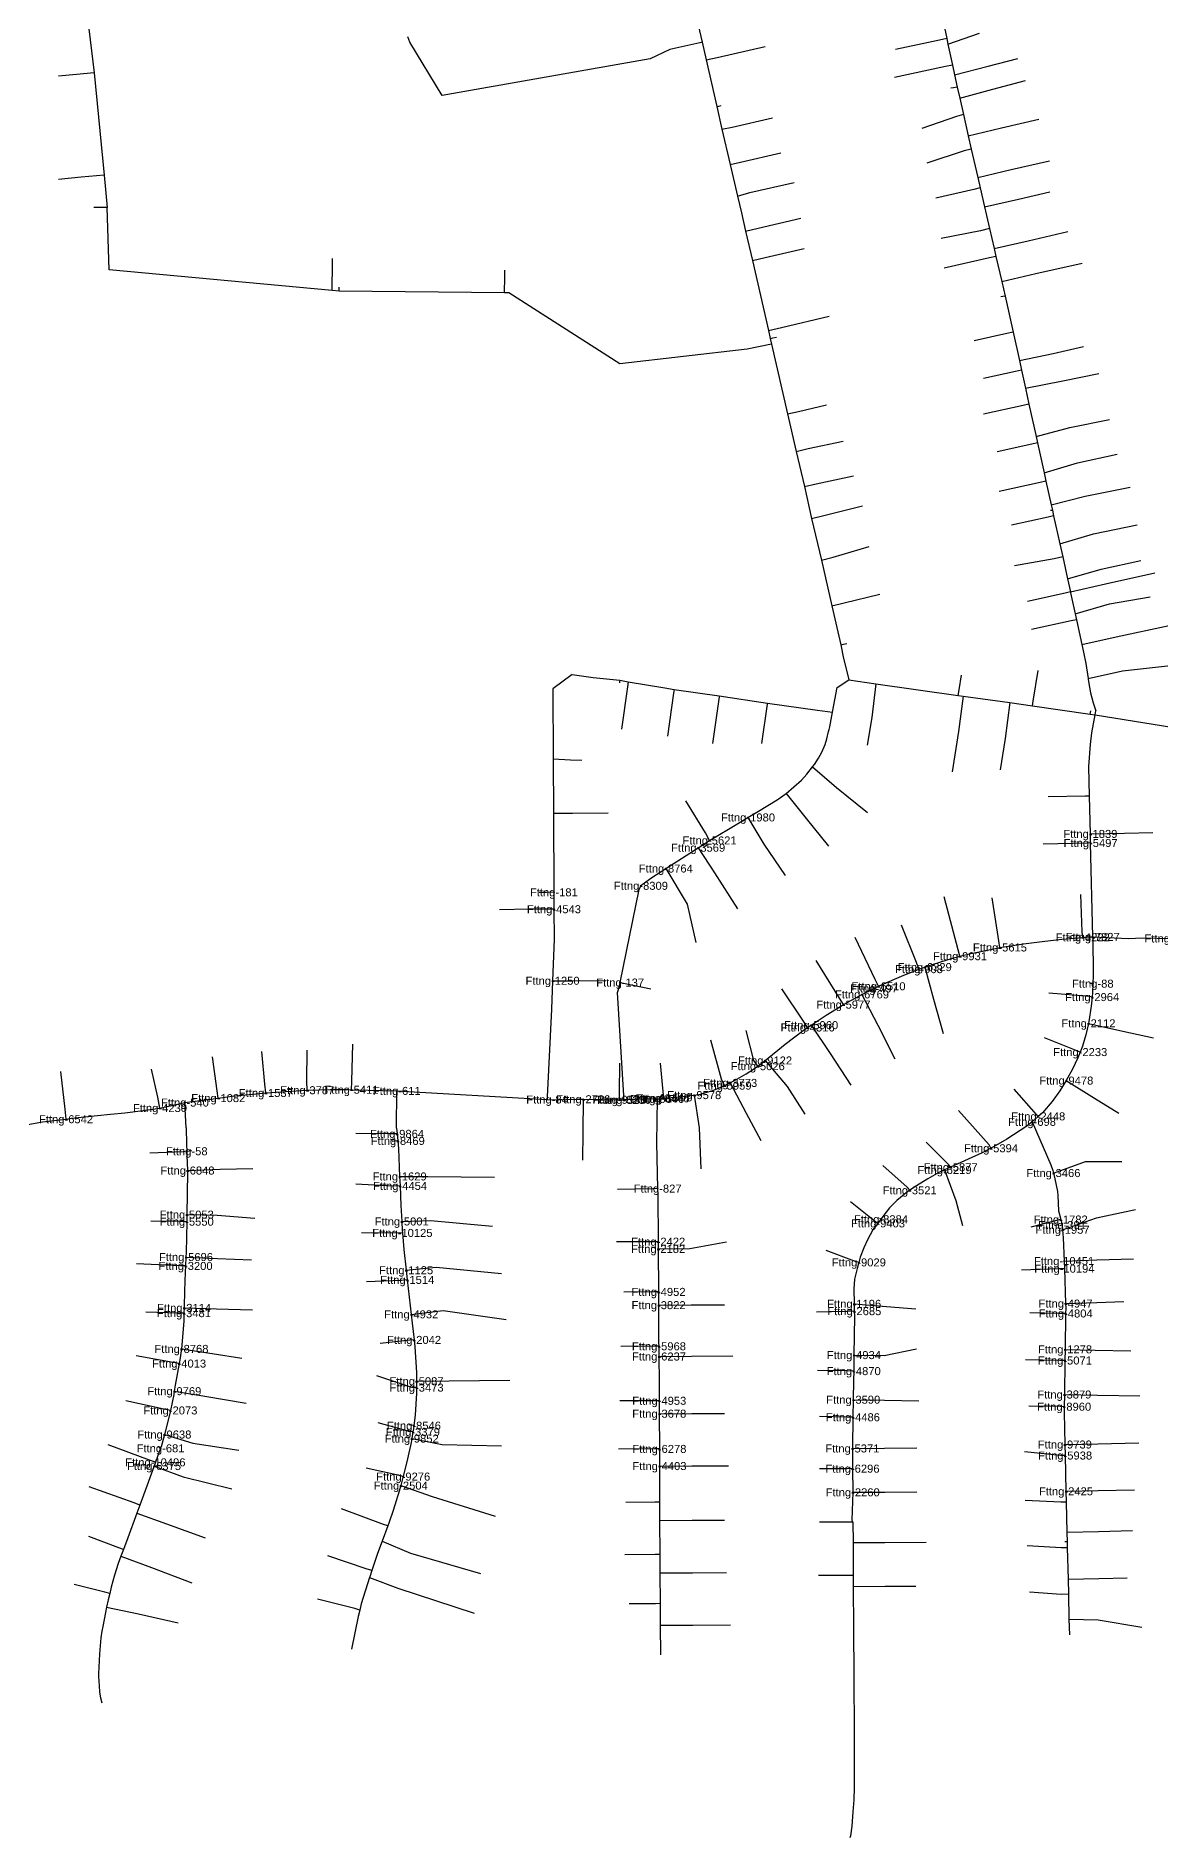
# Model space of a CAD drawing. Header units: inches. Extents: x 1024943 to 1043005, y 1856303 to 1868730.
# Drawn here: x 1035495 to 1037182, y 1856303 to 1859006 of the extents above; entities that cross this region are included whole.
import ezdxf
from ezdxf.enums import TextEntityAlignment as Align

# ---------------------------------------------------------------- set-up
doc = ezdxf.new("R2010")
doc.units = ezdxf.units.IN
doc.header["$MEASUREMENT"] = 0
doc.header["$PDMODE"] = 36
for name, color, linetype in [('Water_Junction', 50, 'Continuous'), ('Water_Junction_assetid_Labels', 7, 'Continuous'), ('Water_Network', 130, 'Continuous')]:
    doc.layers.add(name, color=color, linetype=linetype)
doc.styles.get("Standard").update_dxf_attribs({"font": 'arial.ttf'})

msp = doc.modelspace()

# ---------------------------------------------------------------- linework, layer by layer
at = {"layer": 'Water_Junction'}
for p in [(1036562.6, 1857833.7, 0), (1036505, 1857799.2, 0), (1037075.9, 1857809, 0), (1036487.9, 1857788.3, 0), (1037076.2, 1857795.4, 0), (1036439.4, 1857757.1, 0), (1036271.6, 1857721.4, 0), (1036402.1, 1857731.2, 0), (1036271.7, 1857696.1, 0), (1036940.3, 1857638.7, 0), (1037064.5, 1857653.9, 0), (1037079.4, 1857654.5, 0), (1036827.6, 1857609.3, 0), (1036880.4, 1857625.6, 0), (1036269.7, 1857588.8, 0), (1036371, 1857586.1, 0), (1036818.9, 1857606.2, 0), (1037079.5, 1857584.4, 0), (1036733.5, 1857568.3, 0), (1036751.4, 1857577.2, 0), (1036758.3, 1857580.5, 0), (1037078.6, 1857564.3, 0), (1036705.7, 1857553, 0), (1036652, 1857518.7, 0), (1036657.3, 1857522.2, 0), (1037073, 1857524.9, 0), (1037060.7, 1857481.8, 0), (1036577.2, 1857460.7, 0), (1036588.2, 1857469.2, 0), (1035839.8, 1857420.5, 0), (1035901.9, 1857424.6, 0), (1035968.2, 1857425.4, 0), (1036036.1, 1857423.6, 0), (1036527.4, 1857431.5, 0), (1036535.9, 1857435.6, 0), (1037039.8, 1857439.1, 0), (1035681.1, 1857397.9, 0), (1035718.5, 1857406.1, 0), (1035768.5, 1857412.8, 0), (1036261.4, 1857410.7, 0), (1036315.7, 1857411.1, 0), (1036369.9, 1857410.3, 0), (1036376.7, 1857410.2, 0), (1036426.3, 1857411.6, 0), (1036434.3, 1857412.4, 0), (1036436.3, 1857412.5, 0), (1036482, 1857417.3, 0), (1035540.3, 1857381.1, 0), (1036988.4, 1857377.2, 0), (1036997.7, 1857385.4, 0), (1036036.5, 1857359.2, 0), (1036037.6, 1857348.6, 0), (1036926.9, 1857337.6, 0), (1035721.3, 1857333.1, 0), (1035722.4, 1857304.2, 0), (1036040.4, 1857295.3, 0), (1036857.2, 1857305, 0), (1036866.4, 1857309.1, 0), (1037020.5, 1857300.4, 0), (1036041, 1857281.1, 0), (1036427.2, 1857277.1, 0), (1036805, 1857274.5, 0), (1035721.3, 1857238.1, 0), (1036762, 1857231.1, 0), (1037031.4, 1857230.7, 0), (1035721.2, 1857227.5, 0), (1036043.5, 1857227.8, 0), (1036044.5, 1857210.6, 0), (1036757.5, 1857224.9, 0), (1037033.5, 1857222.4, 0), (1037034.2, 1857215.4, 0), (1036428, 1857197.5, 0), (1036428, 1857186.6, 0), (1035719.5, 1857161.1, 0), (1035720.1, 1857174.5, 0), (1036050.1, 1857154.7, 0), (1036728.8, 1857166.4, 0), (1037036.5, 1857168.5, 0), (1037036.9, 1857157, 0), (1036051.8, 1857140.2, 0), (1036428.5, 1857122.2, 0), (1035717.3, 1857098.2, 0), (1036428.6, 1857102.3, 0), (1036721.8, 1857104.3, 0), (1037038.7, 1857104.7, 0), (1035717, 1857090.3, 0), (1036057.8, 1857088.5, 0), (1036722, 1857093.3, 0), (1037038.8, 1857089.8, 0), (1036062, 1857050.2, 0), (1036429.1, 1857040.6, 0), (1035709.8, 1857014.7, 0), (1035713.3, 1857036.7, 0), (1036429.2, 1857025.3, 0), (1036721.4, 1857027.4, 0), (1037037.7, 1857019.3, 0), (1037037.9, 1857036, 0), (1036065.7, 1856988.2, 0), (1036721.1, 1857003.4, 0), (1035702.6, 1856973.3, 0), (1036065.8, 1856978.7, 0), (1036720.4, 1856960.5, 0), (1037036.9, 1856968.3, 0), (1035696.7, 1856944.4, 0), (1036429.6, 1856958.9, 0), (1036429.6, 1856939.5, 0), (1036719.9, 1856934.2, 0), (1037036.6, 1856950, 0), (1035687.7, 1856908.3, 0), (1036060.3, 1856912.2, 0), (1036061.8, 1856921.6, 0), (1035682, 1856887.6, 0), (1036058.5, 1856902.2, 0), (1036429.8, 1856886.7, 0), (1036719.1, 1856887.4, 0), (1037037.6, 1856893.3, 0), (1035672.2, 1856861, 0), (1035674.2, 1856866.6, 0), (1036429.9, 1856861, 0), (1036719.3, 1856857.1, 0), (1037038, 1856876.8, 0), (1036042.1, 1856831.7, 0), (1036045.8, 1856845.2, 0), (1036719.6, 1856821.6, 0), (1037039.3, 1856823.1, 0)]:
    msp.add_point(p, dxfattribs=at)
at = {"layer": 'Water_Network', "elevation": 0}
for points in [[(1036794.3, 1859311.3), (1036800.5, 1859282.5), (1036805.4, 1859259.7), (1036831.4, 1859138.3), (1036836.7, 1859113.3), (1036842.9, 1859084.7), (1036849.6, 1859053.1), (1036860.6, 1859001.8), (1036862.4, 1858993.4), (1036869.2, 1858961.9), (1036872.3, 1858947.4), (1036876.3, 1858928.9)], [(1036439.9, 1859228.5), (1036484.4, 1859036.8), (1036493.8, 1858996.1)], [(1035570.9, 1859131.9), (1035560.4, 1859132.1), (1035582.6, 1858950.5)], [(1035570.9, 1859131.9), (1035560.4, 1859132.1), (1035582.6, 1858950.5)], [(1036055.5, 1858996.3), (1036052.5, 1859004.3)], [(1036104.2, 1858916.3), (1036055.5, 1858996.3)], [(1036490.3, 1858995.3), (1036445.6, 1858985.2), (1036415.8, 1858971.1), (1036104.2, 1858916.3)], [(1036493.8, 1858996.1), (1036490.3, 1858995.3)], [(1036493.8, 1858996.1), (1036499.8, 1858969.7), (1036515.7, 1858899.8)], [(1036516.3, 1858973.5), (1036588.3, 1858989.9)], [(1036849.7, 1858999.5), (1036784, 1858985.4)], [(1036860.6, 1859001.8), (1036849.7, 1858999.5)], [(1036862.4, 1858993.4), (1036909.9, 1859009.9)], [(1036499.8, 1858969.7), (1036516.3, 1858973.5)], [(1036858.7, 1858959.7), (1036782.2, 1858943.3)], [(1036869.2, 1858961.9), (1036858.7, 1858959.7)], [(1036872.3, 1858947.4), (1036922.8, 1858960.2)], [(1036922.8, 1858960.2), (1036967.2, 1858971.7)], [(1035555.8, 1858947.9), (1035529, 1858945.4)], [(1035582.6, 1858950.5), (1035555.8, 1858947.9)], [(1035582.6, 1858950.5), (1035597.3, 1858797.1)], [(1035582.6, 1858950.5), (1035597.3, 1858797.1)], [(1036929.6, 1858925.7), (1036978.6, 1858938.7)], [(1036870.5, 1858927.8), (1036866.9, 1858927.2)], [(1036876.3, 1858928.9), (1036870.5, 1858927.8)], [(1036876.3, 1858928.9), (1036880, 1858912.6), (1036885.5, 1858887.9), (1036892.9, 1858856), (1036897.4, 1858836), (1036907.2, 1858793.6), (1036910.9, 1858777.7), (1036917.4, 1858749.3), (1036924.8, 1858716.8), (1036931.7, 1858686.9), (1036934.4, 1858675.1), (1036943.1, 1858637.4), (1036948, 1858615.6)], [(1036880, 1858912.6), (1036929.6, 1858925.7)], [(1036515.7, 1858899.8), (1036518.9, 1858900.5)], [(1036515.7, 1858899.8), (1036523.6, 1858866), (1036535.9, 1858812.9), (1036547, 1858765.3), (1036552.7, 1858740.4), (1036559.1, 1858712.8), (1036569.2, 1858668.7), (1036593.2, 1858563.7), (1036596, 1858551.8)], [(1036518.9, 1858900.5), (1036522.2, 1858901.2)], [(1036538.9, 1858869.1), (1036599.6, 1858883)], [(1036875.4, 1858884.8), (1036823.2, 1858867)], [(1036885.5, 1858887.9), (1036875.4, 1858884.8)], [(1036942.5, 1858868.1), (1036998.5, 1858881.1)], [(1036523.6, 1858866), (1036538.9, 1858869.1)], [(1036892.9, 1858856), (1036942.5, 1858868.1)], [(1036551.2, 1858816.6), (1036612, 1858830.6)], [(1036886.8, 1858833.4), (1036830.5, 1858814.9)], [(1036897.4, 1858836), (1036886.8, 1858833.4)], [(1035597.3, 1858797.1), (1035563.2, 1858793.8)], [(1035597.3, 1858797.1), (1035602, 1858748.3)], [(1035597.3, 1858797.1), (1035602, 1858748.3)], [(1036535.9, 1858812.9), (1036551.2, 1858816.6)], [(1036907.2, 1858793.6), (1036957, 1858805.3)], [(1036957, 1858805.3), (1037014.4, 1858818.3)], [(1035563.2, 1858793.8), (1035529, 1858790.5)], [(1036547, 1858765.3), (1036565.4, 1858770.8)], [(1036565.4, 1858770.8), (1036632, 1858785.9)], [(1036901.4, 1858775.5), (1036844.2, 1858762.4)], [(1036910.9, 1858777.7), (1036901.4, 1858775.5)], [(1036968.2, 1858761), (1037015.2, 1858771.8)], [(1035593.2, 1858748.3), (1035582.1, 1858748.2)], [(1035602, 1858748.3), (1035593.2, 1858748.3)], [(1035950, 1858622.7), (1035939.3, 1858623.7), (1035605.1, 1858655.1), (1035602, 1858748.3)], [(1035950, 1858622.7), (1035939.3, 1858623.7), (1035605.1, 1858655.1), (1035602, 1858748.3)], [(1036917.4, 1858749.3), (1036968.2, 1858761)], [(1036559.1, 1858712.8), (1036578, 1858717.5)], [(1036578, 1858717.5), (1036641.9, 1858732.6)], [(1036924.8, 1858716.8), (1036911.2, 1858713.4)], [(1036911.2, 1858713.4), (1036852.2, 1858702.1)], [(1036931.7, 1858686.9), (1036982.7, 1858698.6)], [(1036982.7, 1858698.6), (1037041.9, 1858712.2)], [(1035939.3, 1858623.7), (1035939.6, 1858665.2)], [(1035939.6, 1858665.2), (1035939.6, 1858672.1)], [(1036569.2, 1858668.7), (1036588.3, 1858673.3)], [(1036588.3, 1858673.3), (1036646.6, 1858687.1)], [(1036924.9, 1858672.9), (1036856.8, 1858657.3)], [(1036934.4, 1858675.1), (1036924.9, 1858672.9)], [(1036994.3, 1858649.2), (1037063.8, 1858665.1)], [(1036197.5, 1858620.6), (1036197.9, 1858644.4)], [(1036197.9, 1858644.4), (1036198, 1858654.4)], [(1036943.1, 1858637.4), (1036994.3, 1858649.2)], [(1035950, 1858625.7), (1035950, 1858628.8)], [(1035950, 1858622.7), (1035950, 1858625.7)], [(1036561.5, 1858535.7), (1036370.6, 1858514.1), (1036204.1, 1858620.6), (1036197.5, 1858620.6), (1035950, 1858622.7)], [(1036561.5, 1858535.7), (1036370.6, 1858514.1), (1036204.1, 1858620.6), (1036197.5, 1858620.6), (1035950, 1858622.7)], [(1036944.9, 1858614.9), (1036941.9, 1858614.3)], [(1036948, 1858615.6), (1036944.9, 1858614.9)], [(1036948, 1858615.6), (1036960, 1858561.2), (1036969.4, 1858518.7), (1036972.6, 1858504.4), (1036978.5, 1858477.6), (1036983.8, 1858453.6), (1036994.5, 1858404.9), (1036996.6, 1858395.4), (1037006.5, 1858350.6), (1037009.3, 1858337.9), (1037017.1, 1858302.7), (1037018.9, 1858294.5)], [(1036612.9, 1858568.4), (1036684.5, 1858585.4)], [(1036593.2, 1858563.7), (1036612.9, 1858568.4)], [(1036599.7, 1858552.7), (1036605.4, 1858554)], [(1036950.9, 1858559.2), (1036901.5, 1858548.3)], [(1036960, 1858561.2), (1036950.9, 1858559.2)], [(1036597.9, 1858543.3), (1036561.5, 1858535.7)], [(1036597.9, 1858543.3), (1036561.5, 1858535.7)], [(1036596, 1858551.8), (1036599.7, 1858552.7)], [(1036596, 1858551.8), (1036597.9, 1858543.3)], [(1036596, 1858551.8), (1036597.9, 1858543.3)], [(1036597.9, 1858543.3), (1036622, 1858438.8), (1036634.9, 1858382.5), (1036647.1, 1858329.8), (1036658, 1858282.2), (1036672.6, 1858219.3), (1036688.3, 1858150.8), (1036701.8, 1858092.4)], [(1036597.9, 1858543.3), (1036622, 1858438.8), (1036634.9, 1858382.5), (1036647.1, 1858329.8), (1036658, 1858282.2), (1036672.6, 1858219.3), (1036688.3, 1858150.8), (1036701.8, 1858092.4)], [(1036969.4, 1858518.7), (1037020.3, 1858529.2)], [(1037020.3, 1858529.2), (1037065.7, 1858539.8)], [(1036963.6, 1858502.4), (1036915.6, 1858491.8)], [(1036972.6, 1858504.4), (1036963.6, 1858502.4)], [(1036978.5, 1858477.6), (1037034.5, 1858488.3)], [(1037034.5, 1858488.3), (1037088.8, 1858499.7)], [(1036638.1, 1858442.7), (1036680.2, 1858452.5)], [(1036974.9, 1858451.6), (1036915.6, 1858438.5)], [(1036983.8, 1858453.6), (1036974.9, 1858451.6)], [(1036622, 1858438.8), (1036638.1, 1858442.7)], [(1037045.2, 1858418.3), (1037104.5, 1858430.7)], [(1036652.9, 1858387.2), (1036705.2, 1858398)], [(1036988, 1858393.5), (1036936, 1858382)], [(1036996.6, 1858395.4), (1036988, 1858393.5)], [(1036994.5, 1858404.9), (1037045.2, 1858418.3)], [(1036634.9, 1858382.5), (1036652.9, 1858387.2)], [(1037006.5, 1858350.6), (1037056.8, 1858365.3)], [(1037056.8, 1858365.3), (1037116.3, 1858378.3)], [(1036664.8, 1858333.8), (1036721, 1858345.9)], [(1037009.3, 1858337.9), (1037000.8, 1858336)], [(1036647.1, 1858329.8), (1036664.8, 1858333.8)], [(1037000.8, 1858336), (1036939.1, 1858322.4)], [(1037017.1, 1858302.7), (1037068, 1858315.7)], [(1037068, 1858315.7), (1037135.5, 1858329.1)], [(1036658, 1858282.2), (1036676.4, 1858286.5)], [(1036676.4, 1858286.5), (1036734.5, 1858301.2)], [(1037012.4, 1858284.2), (1036957.9, 1858272.2)], [(1037020.8, 1858286.1), (1037012.4, 1858284.2)], [(1037017.4, 1858294.1), (1037016, 1858293.8)], [(1037018.9, 1858294.5), (1037017.4, 1858294.1)], [(1037018.9, 1858294.5), (1037020.8, 1858286.1), (1037030, 1858244.2), (1037034.4, 1858224.3), (1037041.6, 1858191.6), (1037045.9, 1858172.2), (1037046.3, 1858170.5), (1037053.2, 1858139), (1037055.1, 1858130), (1037063.3, 1858092.8), (1037065.7, 1858081.8), (1037069.2, 1858064.5), (1037072.5, 1858042.3), (1037072.8, 1858040.7), (1037074.4, 1858029.1), (1037076.2, 1858020.4), (1037079.9, 1858005.7), (1037084.3, 1857993.5)], [(1037030, 1858244.2), (1037080.5, 1858258.9)], [(1037080.5, 1858258.9), (1037146.2, 1858272.6)], [(1036690.2, 1858223.8), (1036744.3, 1858240.1)], [(1036672.6, 1858219.3), (1036690.2, 1858223.8)], [(1037021.7, 1858221.6), (1036962.1, 1858210.9)], [(1037034.4, 1858224.3), (1037021.7, 1858221.6)], [(1037041.6, 1858191.6), (1037092.3, 1858206.2)], [(1037092.3, 1858206.2), (1037151.6, 1858218.9)], [(1037045.9, 1858172.2), (1037098.7, 1858184.1)], [(1037098.7, 1858184.1), (1037172.5, 1858200.4)], [(1036688.3, 1858150.8), (1036706.8, 1858155.7)], [(1036706.8, 1858155.7), (1036760.3, 1858168.7)], [(1037037.9, 1858170.2), (1036981.5, 1858157.7)], [(1037045.9, 1858172.2), (1037037.9, 1858170.2)], [(1037053.2, 1858139), (1037104.7, 1858153.8)], [(1037104.7, 1858153.8), (1037165.5, 1858164.5)], [(1037047.3, 1858128.3), (1036987.7, 1858115.3)], [(1037055.1, 1858130), (1037047.3, 1858128.3)], [(1037063.3, 1858092.8), (1037114.6, 1858104.7)], [(1037114.6, 1858104.7), (1037194.2, 1858121.4)], [(1036701.8, 1858092.4), (1036706, 1858093.4)], [(1036701.8, 1858092.4), (1036706, 1858072.2), (1036712.4, 1858046.5)], [(1036701.8, 1858092.4), (1036706, 1858072.2), (1036712.4, 1858046.5)], [(1036706, 1858093.4), (1036710.8, 1858094.5)], [(1036299, 1858047.9), (1036270, 1858026.7), (1036270.6, 1857921.8), (1036271, 1857840.2), (1036271.6, 1857721.4)], [(1036299, 1858047.9), (1036270, 1858026.7), (1036270.6, 1857921.8), (1036271, 1857840.2), (1036271.6, 1857721.4)], [(1036299, 1858047.9), (1036330.3, 1858043.7), (1036370.4, 1858039.4)], [(1036299, 1858047.9), (1036330.3, 1858043.7), (1036370.4, 1858039.4)], [(1036712.4, 1858046.5), (1036713.9, 1858040)], [(1036879, 1858025.3), (1036882.5, 1858047.3)], [(1036990.1, 1858008.3), (1036997.4, 1858054.3)], [(1037072.5, 1858042.3), (1037124, 1858053.4)], [(1037124, 1858053.4), (1037209.3, 1858063.1)], [(1036370.2, 1858037.4), (1036369.9, 1858035.7)], [(1036370.4, 1858039.4), (1036370.2, 1858037.4)], [(1036370.4, 1858039.4), (1036383.2, 1858037.2), (1036438.1, 1858028), (1036452, 1858025.8), (1036519.6, 1858016), (1036591.8, 1858005.1), (1036666.6, 1857994.8)], [(1036370.4, 1858039.4), (1036383.2, 1858037.2), (1036438.1, 1858028), (1036452, 1858025.8), (1036519.6, 1858016), (1036591.8, 1858005.1), (1036666.6, 1857994.8)], [(1036382, 1858029.6), (1036372.8, 1857966.3)], [(1036383.2, 1858037.2), (1036382, 1858029.6)], [(1036451.2, 1858020.3), (1036441.8, 1857955.4)], [(1036452, 1858025.8), (1036451.2, 1858020.3)], [(1036519.3, 1858014.6), (1036509.3, 1857944.4)], [(1036519.6, 1858016), (1036519.3, 1858014.6)], [(1036689.1, 1857991.6), (1036696.2, 1858028.7), (1036713.9, 1858040)], [(1036689.1, 1857991.6), (1036696.2, 1858028.7), (1036713.9, 1858040)], [(1036713.9, 1858040), (1036754.4, 1858034.2), (1036877.5, 1858016.8), (1036885.2, 1858015.7), (1036955.2, 1858005.9), (1036989.2, 1858001), (1037075.8, 1857988.8)], [(1036713.9, 1858040), (1036754.4, 1858034.2), (1036877.5, 1858016.8), (1036885.2, 1858015.7), (1036955.2, 1858005.9), (1036989.2, 1858001), (1037075.8, 1857988.8)], [(1036754.4, 1858034.2), (1036748.1, 1857983.7)], [(1036877.5, 1858016.8), (1036879, 1858025.3)], [(1036885.2, 1858015.7), (1036878.1, 1857962.5)], [(1036591.6, 1858003.5), (1036583, 1857944.4)], [(1036591.8, 1858005.1), (1036591.6, 1858003.5)], [(1036666.6, 1857994.8), (1036689.1, 1857991.6)], [(1036666.6, 1857994.8), (1036689.1, 1857991.6)], [(1036685.1, 1857969.7), (1036689.1, 1857991.6)], [(1036685.1, 1857969.7), (1036689.1, 1857991.6)], [(1036955.2, 1858005.9), (1036948.1, 1857952.1)], [(1036989.2, 1858001), (1036990.1, 1858008.3)], [(1037073.7, 1857910.3), (1037076, 1857943), (1037078.2, 1857960.6), (1037083.1, 1857987.7)], [(1037075.8, 1857988.8), (1037076.2, 1857991.3)], [(1037075.8, 1857988.8), (1037083.1, 1857987.7)], [(1037076.2, 1857991.3), (1037076.6, 1857993.8)], [(1037083.1, 1857987.7), (1037084.3, 1857993.5)], [(1037083.1, 1857987.7), (1037228.9, 1857964.1), (1037255.3, 1857959.8), (1037318, 1857949.7), (1037416, 1857933.9), (1037455.7, 1857927.5)], [(1037083.1, 1857987.7), (1037228.9, 1857964.1), (1037255.3, 1857959.8), (1037318, 1857949.7), (1037416, 1857933.9), (1037455.7, 1857927.5)], [(1036402.1, 1857731.2), (1036404.1, 1857733), (1036418.7, 1857743.7), (1036439.4, 1857757.1), (1036487.9, 1857788.3), (1036501.7, 1857797.2), (1036505, 1857799.2), (1036548.2, 1857825.2), (1036562.6, 1857833.7), (1036578.3, 1857843), (1036606.3, 1857860.3), (1036619.8, 1857869.5), (1036642.6, 1857889.5), (1036650.7, 1857898.5), (1036659.5, 1857909.7), (1036662.2, 1857913.1), (1036668.3, 1857922.6), (1036673.2, 1857931.5), (1036678.3, 1857943.3), (1036680.9, 1857951.8), (1036683.5, 1857962.4), (1036684.1, 1857965.5), (1036685.1, 1857969.7)], [(1036748.1, 1857983.7), (1036741.1, 1857942.1)], [(1036878.1, 1857962.5), (1036868.5, 1857902)], [(1036948.1, 1857952.1), (1036940.7, 1857905.2)], [(1036270.6, 1857921.8), (1036296.6, 1857920.3)], [(1036296.6, 1857920.3), (1036313.7, 1857919.4)], [(1036659.5, 1857909.7), (1036695.2, 1857878.6)], [(1037079.4, 1857654.5), (1037076.2, 1857795.4), (1037075.9, 1857809), (1037074.7, 1857865.7), (1037073.7, 1857910.3)], [(1036695.2, 1857878.6), (1036741.6, 1857841.3)], [(1036498.7, 1857810.7), (1036469.3, 1857858.5)], [(1036619.8, 1857869.5), (1036650, 1857832.1)], [(1037068.2, 1857865.6), (1037012.8, 1857864.4)], [(1037074.7, 1857865.7), (1037068.2, 1857865.6)], [(1036271, 1857840.2), (1036299.5, 1857840.3)], [(1036299.5, 1857840.3), (1036353.2, 1857840.6)], [(1036562.6, 1857833.7), (1036586.4, 1857793.5)], [(1036650, 1857832.1), (1036683.4, 1857790.6)], [(1036505, 1857799.2), (1036498.7, 1857810.7)], [(1037075.9, 1857809), (1037127.1, 1857810.1)], [(1037127.1, 1857810.1), (1037169.7, 1857811)], [(1036487.9, 1857788.3), (1036512.2, 1857750.4)], [(1036586.4, 1857793.5), (1036618.3, 1857746.4)], [(1037071.6, 1857795.3), (1037005, 1857793.8)], [(1037076.2, 1857795.4), (1037071.6, 1857795.3)], [(1036439.4, 1857757.1), (1036471.5, 1857703.7)], [(1036512.2, 1857750.4), (1036546.9, 1857696.5)], [(1036260.5, 1857721.3), (1036249.4, 1857721.2)], [(1036271.6, 1857721.4), (1036260.5, 1857721.3)], [(1036271.6, 1857721.4), (1036271.7, 1857696.1)], [(1036271.6, 1857721.4), (1036271.7, 1857696.1)], [(1036376.7, 1857416.6), (1036367.2, 1857571), (1036369.8, 1857580.7), (1036371, 1857586.1), (1036399.4, 1857725.5), (1036401, 1857728.7), (1036402.1, 1857731.2)], [(1036402.1, 1857731.2), (1036401.5, 1857731.6), (1036400.8, 1857732.1)], [(1037063.6, 1857662), (1037061.5, 1857718.3)], [(1036234.6, 1857696.1), (1036189.9, 1857695.3)], [(1036271.7, 1857696.1), (1036234.6, 1857696.1)], [(1036271.7, 1857696.1), (1036272, 1857651.3), (1036269.7, 1857588.8), (1036268.1, 1857546.2), (1036261.7, 1857414.6)], [(1036271.7, 1857696.1), (1036272, 1857651.3), (1036269.7, 1857588.8), (1036268.1, 1857546.2), (1036261.7, 1857414.6)], [(1036471.5, 1857703.7), (1036484.2, 1857646.3)], [(1036877.8, 1857635.4), (1036856.5, 1857714.8)], [(1036938.7, 1857648.5), (1036928.7, 1857713.2)], [(1036815, 1857616.2), (1036792.7, 1857672.2)], [(1036753.5, 1857590.5), (1036723.2, 1857653.6)], [(1036751.4, 1857577.2), (1036758.3, 1857580.5), (1036764, 1857583.2), (1036792.8, 1857595.9), (1036816.4, 1857605.3), (1036818.9, 1857606.2), (1036827.6, 1857609.3), (1036839, 1857613.4), (1036861.2, 1857620.3), (1036880.4, 1857625.6), (1036896.7, 1857629.7), (1036938.5, 1857638.4), (1036940.3, 1857638.7), (1036956.4, 1857641.2), (1036975.6, 1857644.3), (1037003.5, 1857647.9), (1037032.9, 1857651.2), (1037064.5, 1857653.9), (1037072.1, 1857654.5)], [(1036880.4, 1857625.6), (1036877.8, 1857635.4)], [(1036940.3, 1857638.7), (1036938.7, 1857648.5)], [(1037064.5, 1857653.9), (1037063.6, 1857662)], [(1037072.1, 1857654.5), (1037079.4, 1857654.5)], [(1037079.4, 1857654.5), (1037133.1, 1857652.4)], [(1037079.4, 1857654.5), (1037079.9, 1857597.2)], [(1037133.1, 1857652.4), (1037154, 1857653), (1037197.5, 1857652.2), (1037221.9, 1857649.3), (1037242.5, 1857644.4), (1037263.7, 1857636.9), (1037275.4, 1857631.7), (1037280, 1857629.2), (1037291, 1857623.3), (1037303.9, 1857615), (1037310.6, 1857609.9), (1037318.5, 1857603.8), (1037332.9, 1857591), (1037340.2, 1857581.5), (1037345.4, 1857572.2), (1037348.6, 1857563.1), (1037350.1, 1857558.8), (1037350.8, 1857515.1), (1037351.8, 1857457.5), (1037352, 1857444.5), (1037353, 1857381.8), (1037354.1, 1857356)], [(1036699.8, 1857562.6), (1036664.7, 1857619)], [(1036818.9, 1857606.2), (1036815, 1857616.2)], [(1036827.6, 1857609.3), (1036840.6, 1857561.2)], [(1036269.7, 1857588.8), (1036298.2, 1857588.9)], [(1036298.2, 1857588.9), (1036349.4, 1857589.2)], [(1036371, 1857586.1), (1036375.9, 1857585.1), (1036416.8, 1857576.8)], [(1036750.4, 1857579.3), (1036749.4, 1857581.4)], [(1036758.3, 1857580.5), (1036753.5, 1857590.5)], [(1037079.5, 1857584.4), (1037079.2, 1857571.2), (1037078.6, 1857564.3), (1037077.3, 1857550.9), (1037073.6, 1857527.8), (1037073, 1857524.9), (1037069.1, 1857507.7), (1037064.1, 1857490.5), (1037060.7, 1857481.8), (1037057.3, 1857473.4), (1037049.2, 1857456.1), (1037039.8, 1857439.1), (1037030.1, 1857423.8), (1037018.5, 1857407.5), (1037004, 1857390.9), (1036997.7, 1857385.4), (1036988.4, 1857377.2)], [(1037077.9, 1857584.5), (1037076.3, 1857584.5)], [(1037079.5, 1857584.4), (1037077.9, 1857584.5)], [(1037079.9, 1857597.2), (1037079.5, 1857584.4)], [(1036434.3, 1857412.4), (1036436.3, 1857412.5), (1036475.5, 1857416.2), (1036482, 1857417.3), (1036491.6, 1857418.9), (1036499.5, 1857421), (1036509.8, 1857424.3), (1036522.1, 1857429), (1036527.4, 1857431.5), (1036534.6, 1857435), (1036535.9, 1857435.6), (1036546, 1857441.1), (1036559.7, 1857449), (1036570.9, 1857456.2), (1036577.2, 1857460.7), (1036582.1, 1857464.2), (1036588.2, 1857469.2), (1036618.5, 1857493.5), (1036645.3, 1857514.3), (1036652, 1857518.7), (1036657.3, 1857522.2), (1036679.8, 1857537.1), (1036701.8, 1857550.8), (1036705.7, 1857553), (1036729.6, 1857566.3), (1036733.5, 1857568.3), (1036745.1, 1857574.2), (1036751.4, 1857577.2)], [(1036645.8, 1857528), (1036613.4, 1857576.7)], [(1036705.7, 1857553), (1036699.8, 1857562.6)], [(1036733.5, 1857568.3), (1036757.1, 1857522)], [(1036751.4, 1857577.2), (1036750.4, 1857579.3)], [(1036840.6, 1857561.2), (1036855.3, 1857509.6)], [(1037075.2, 1857565.1), (1037013.8, 1857570.2)], [(1037078.6, 1857564.3), (1037075.2, 1857565.1)], [(1036652, 1857518.7), (1036645.8, 1857528)], [(1036571.2, 1857469.4), (1036560.1, 1857514)], [(1036657.3, 1857522.2), (1036685.6, 1857479.6)], [(1036757.1, 1857522), (1036782.8, 1857471.6)], [(1037057.2, 1857483.2), (1037007.1, 1857503)], [(1037073, 1857524.9), (1037124.5, 1857513.3)], [(1037124.5, 1857513.3), (1037170.3, 1857503)], [(1035767.1, 1857423.5), (1035760.1, 1857474.7)], [(1035838.5, 1857433.9), (1035833.8, 1857482.6)], [(1035901.5, 1857438), (1035901.9, 1857484.6)], [(1035968.6, 1857438.1), (1035970.3, 1857493.6)], [(1036522.7, 1857441.2), (1036506.9, 1857499.9)], [(1036685.6, 1857479.6), (1036717, 1857432.4)], [(1037060.7, 1857481.8), (1037057.2, 1857483.2)], [(1035538.9, 1857396), (1035532.7, 1857452.6)], [(1035678.1, 1857414.2), (1035668.5, 1857456.4)], [(1036370, 1857420.9), (1036370.3, 1857465.2)], [(1036435.4, 1857422.9), (1036431.5, 1857465.3)], [(1036577.2, 1857460.7), (1036571.2, 1857469.4)], [(1036588.2, 1857469.2), (1036621.6, 1857430.1)], [(1035718.5, 1857406.1), (1035768.5, 1857412.8), (1035789.6, 1857415.7), (1035839.8, 1857420.5), (1035854.2, 1857421.9), (1035893.3, 1857424.3), (1035901.9, 1857424.6), (1035937, 1857425.7), (1035964, 1857425.5), (1035968.2, 1857425.4), (1035993.3, 1857424.6), (1036036.1, 1857423.6)], [(1035718.5, 1857406.1), (1035768.5, 1857412.8), (1035789.6, 1857415.7), (1035839.8, 1857420.5), (1035854.2, 1857421.9), (1035893.3, 1857424.3), (1035901.9, 1857424.6), (1035937, 1857425.7), (1035964, 1857425.5), (1035968.2, 1857425.4), (1035993.3, 1857424.6), (1036036.1, 1857423.6)], [(1035768.5, 1857412.8), (1035767.1, 1857423.5)], [(1035839.8, 1857420.5), (1035838.5, 1857433.9)], [(1035901.9, 1857424.6), (1035901.5, 1857438)], [(1035968.2, 1857425.4), (1035968.6, 1857438.1)], [(1036035.7, 1857367.5), (1036036.1, 1857423.6)], [(1036036.1, 1857423.6), (1036261.4, 1857410.7)], [(1036036.1, 1857423.6), (1036261.4, 1857410.7)], [(1036369.9, 1857410.3), (1036370, 1857420.9)], [(1036436.3, 1857412.5), (1036435.4, 1857422.9)], [(1036527.4, 1857431.5), (1036522.7, 1857441.2)], [(1036535.9, 1857435.6), (1036560.1, 1857390.3)], [(1036621.6, 1857430.1), (1036647.9, 1857388.5)], [(1036995.1, 1857388.3), (1036961.6, 1857426.1)], [(1037039.8, 1857439.1), (1037082.3, 1857412.6)], [(1035348.5, 1857338.8), (1035398.7, 1857353.9), (1035433.5, 1857363), (1035464.2, 1857369.7), (1035505.1, 1857377.2), (1035540.3, 1857381.1), (1035548.5, 1857382.6), (1035606.9, 1857388.6), (1035628.5, 1857390.6), (1035655.8, 1857394.3), (1035681.1, 1857397.9), (1035718.5, 1857406.1)], [(1035348.5, 1857338.8), (1035398.7, 1857353.9), (1035433.5, 1857363), (1035464.2, 1857369.7), (1035505.1, 1857377.2), (1035540.3, 1857381.1), (1035548.5, 1857382.6), (1035606.9, 1857388.6), (1035628.5, 1857390.6), (1035655.8, 1857394.3), (1035681.1, 1857397.9), (1035718.5, 1857406.1)], [(1035540.3, 1857381.1), (1035538.9, 1857396)], [(1035681.1, 1857397.9), (1035678.1, 1857414.2)], [(1035720.2, 1857368.4), (1035718.5, 1857406.1)], [(1036261.7, 1857414.6), (1036261.4, 1857410.7)], [(1036261.7, 1857414.6), (1036261.4, 1857410.7)], [(1036261.4, 1857410.7), (1036272.7, 1857410.2), (1036306.6, 1857411.2)], [(1036306.6, 1857411.2), (1036315.7, 1857411.1), (1036369.9, 1857410.3), (1036376.7, 1857410.2)], [(1036315.7, 1857411.1), (1036314.9, 1857361.6)], [(1036376.7, 1857410.2), (1036376.7, 1857416.6)], [(1036426.3, 1857411.6), (1036376.7, 1857410.2)], [(1036426.3, 1857411.6), (1036425.4, 1857345.9)], [(1036426.3, 1857411.6), (1036434.3, 1857412.4)], [(1036434, 1857415.6), (1036433.8, 1857418.9)], [(1036434.3, 1857412.4), (1036434, 1857415.6)], [(1036482, 1857417.3), (1036489.5, 1857368.3)], [(1036924.2, 1857342.9), (1036878.2, 1857394.1)], [(1037082.3, 1857412.6), (1037118.5, 1857390.1)], [(1035720.2, 1857368.4), (1035720.9, 1857343.2), (1035721.3, 1857333.1)], [(1036035.7, 1857367.5), (1036036.5, 1857359.2), (1036037.6, 1857348.6)], [(1036489.5, 1857368.3), (1036491.8, 1857306.7)], [(1036560.1, 1857390.3), (1036582.1, 1857349.3)], [(1036988.4, 1857377.2), (1036980.7, 1857370.9), (1036950.6, 1857351.1), (1036930.6, 1857339.5), (1036926.9, 1857337.6), (1036913.8, 1857330.6), (1036866.4, 1857309.1), (1036857.2, 1857305), (1036849.8, 1857301.6), (1036832.2, 1857291.6), (1036815.2, 1857281.4), (1036805, 1857274.5), (1036799.6, 1857270.8), (1036785.9, 1857259.3), (1036774.6, 1857248.2), (1036769.9, 1857241.7), (1036762, 1857231.1)], [(1036988.4, 1857377.2), (1037016.5, 1857312.8), (1037019.4, 1857304.4), (1037020.5, 1857300.4), (1037022.8, 1857291.8), (1037026.5, 1857272.8), (1037027, 1857266.5), (1037028.1, 1857243.5)], [(1036997.7, 1857385.4), (1036995.1, 1857388.3)], [(1036024.8, 1857359.3), (1035974.5, 1857359.6)], [(1036036.5, 1857359.2), (1036024.8, 1857359.3)], [(1036037.6, 1857348.6), (1036036.6, 1857348.5), (1036029, 1857347.8)], [(1036037.6, 1857348.6), (1036038.7, 1857337.4), (1036040.4, 1857295.3), (1036041, 1857281.1), (1036042.1, 1857251.9), (1036043.5, 1857227.8), (1036044.2, 1857214.1), (1036044.5, 1857210.6), (1036046.5, 1857185.6), (1036050.1, 1857154.7), (1036051.8, 1857140.2), (1036057.8, 1857088.5), (1036059.4, 1857075.2), (1036062, 1857050.2), (1036063, 1857039.8), (1036065.5, 1857001.1), (1036065.7, 1856988.2), (1036065.8, 1856983.2), (1036065.8, 1856978.7), (1036065.8, 1856970.4), (1036063.9, 1856937.1), (1036061.8, 1856921.6)], [(1036314.9, 1857361.6), (1036314.3, 1857319.7)], [(1036425.4, 1857345.9), (1036427.2, 1857277.1), (1036427.5, 1857268.3), (1036428, 1857197.5), (1036428, 1857186.6), (1036428.5, 1857122.2), (1036428.6, 1857102.3), (1036428.7, 1857046.4)], [(1036863.9, 1857312.8), (1036829.7, 1857346.8)], [(1036926.9, 1857337.6), (1036924.2, 1857342.9)], [(1035715.7, 1857332.3), (1035666, 1857330.4)], [(1035721.3, 1857333.1), (1035721.6, 1857326.7), (1035722.4, 1857304.2), (1035722.5, 1857301.1), (1035721.3, 1857238.1), (1035721.2, 1857227.5), (1035720.3, 1857181.2), (1035720.1, 1857174.5), (1035719.5, 1857161.1), (1035719.1, 1857152), (1035717.9, 1857123.9), (1035717.3, 1857099.6), (1035717.3, 1857098.2), (1035717, 1857090.3), (1035716.7, 1857078.2), (1035713.3, 1857036.7), (1035710.8, 1857020.3), (1035709.8, 1857014.7), (1035704, 1856982.2), (1035702.6, 1856973.3), (1035701.7, 1856968.2), (1035696.7, 1856944.4), (1035694.4, 1856933.8), (1035687.7, 1856908.3), (1035682.7, 1856889.6), (1035682, 1856887.6)], [(1035721.3, 1857333.1), (1035715.7, 1857332.3)], [(1035721.3, 1857333.1), (1035725.1, 1857333.8)], [(1035725.1, 1857333.8), (1035728.9, 1857334)], [(1036801, 1857279.3), (1036764.9, 1857311.9)], [(1036866.4, 1857309.1), (1036863.9, 1857312.8)], [(1037020.5, 1857300.4), (1037068.8, 1857317.8)], [(1037068.8, 1857317.8), (1037123.2, 1857317.9)], [(1035722.4, 1857304.2), (1035771.4, 1857306)], [(1035771.4, 1857306), (1035820.1, 1857307.1)], [(1036029.5, 1857280.7), (1035974.7, 1857283.9)], [(1036040.4, 1857295.3), (1036082.9, 1857295.3)], [(1036082.9, 1857295.3), (1036182.6, 1857294.3)], [(1036857.2, 1857305), (1036874.3, 1857259.4)], [(1036041, 1857281.1), (1036029.5, 1857280.7)], [(1036420.6, 1857276.9), (1036367.2, 1857275.5)], [(1036427.2, 1857277.1), (1036420.6, 1857276.9)], [(1036754, 1857227.4), (1036716.1, 1857257.4)], [(1036805, 1857274.5), (1036801, 1857279.3)], [(1036874.3, 1857259.4), (1036884.4, 1857221.6)], [(1035721.3, 1857238.1), (1035767, 1857237.3)], [(1035767, 1857237.3), (1035823.5, 1857233)], [(1036762, 1857231.1), (1036757.5, 1857224.9), (1036749.6, 1857215.1), (1036741.7, 1857200.4), (1036736.4, 1857188.4), (1036731, 1857174.4), (1036728.8, 1857166.4), (1036726.3, 1857157.4), (1036722.4, 1857141.3), (1036721.3, 1857126.8), (1036721.8, 1857104.3), (1036722, 1857093.3), (1036722.2, 1857085.8)], [(1036762, 1857231.1), (1036761.2, 1857231.6), (1036760.4, 1857232.1)], [(1037028.9, 1857230.1), (1036986.7, 1857219.1)], [(1037028.1, 1857243.5), (1037031.4, 1857230.7), (1037033.5, 1857222.4)], [(1037031.4, 1857230.7), (1037028.9, 1857230.1)], [(1037034.2, 1857215.4), (1037085.1, 1857233.3)], [(1037085.1, 1857233.3), (1037143.6, 1857245.8)], [(1035710.8, 1857227.7), (1035667.6, 1857228.5)], [(1035721.2, 1857227.5), (1035710.8, 1857227.7)], [(1036035.1, 1857210.5), (1035983, 1857210.9)], [(1036044.5, 1857210.6), (1036035.1, 1857210.5)], [(1036043.5, 1857227.8), (1036086.6, 1857229.3)], [(1036086.6, 1857229.3), (1036179.8, 1857220.8)], [(1036757.5, 1857224.9), (1036754, 1857227.4)], [(1037033.5, 1857222.4), (1037032.7, 1857222.2), (1037029.7, 1857221.4)], [(1037033.5, 1857222.4), (1037034.2, 1857215.4), (1037035.3, 1857203.2), (1037036.5, 1857168.5), (1037036.9, 1857157), (1037038.7, 1857104.7), (1037038.9, 1857098)], [(1036420.9, 1857197.5), (1036365.6, 1857197.1)], [(1036428, 1857197.5), (1036420.9, 1857197.5)], [(1036428, 1857186.6), (1036475.5, 1857187.2)], [(1036475.5, 1857187.2), (1036530.3, 1857197.1)], [(1036722.2, 1857168.2), (1036679.8, 1857184.4)], [(1035712.1, 1857161.4), (1035646, 1857164.3)], [(1035719.5, 1857161.1), (1035712.1, 1857161.4)], [(1035720.1, 1857174.5), (1035767.6, 1857172.5)], [(1035767.6, 1857172.5), (1035818.2, 1857170.4)], [(1036050.1, 1857154.7), (1036095.3, 1857159.3)], [(1036095.3, 1857159.3), (1036193.1, 1857149.8)], [(1036728.8, 1857166.4), (1036722.2, 1857168.2)], [(1037029.3, 1857156.7), (1036972.6, 1857154.8)], [(1037036.9, 1857157), (1037029.3, 1857156.7)], [(1037036.5, 1857168.5), (1037085.4, 1857170.1)], [(1037085.4, 1857170.1), (1037140.5, 1857172)], [(1036043.1, 1857139.2), (1035990.7, 1857137.5)], [(1036051.8, 1857140.2), (1036043.1, 1857139.2)], [(1036421.3, 1857122.1), (1036376.6, 1857121.8)], [(1036428.5, 1857122.2), (1036421.3, 1857122.1)], [(1035717.3, 1857098.2), (1035765.9, 1857096.7)], [(1035765.9, 1857096.7), (1035819.7, 1857095.1)], [(1036428.6, 1857102.3), (1036477.4, 1857102.6)], [(1036477.4, 1857102.6), (1036527.2, 1857103)], [(1036721.8, 1857104.3), (1036770.1, 1857100.5)], [(1036770.1, 1857100.5), (1036814.1, 1857097)], [(1037038.9, 1857098), (1037038.8, 1857089.8), (1037037.9, 1857036), (1037037.7, 1857019.3), (1037036.9, 1856968.3), (1037036.6, 1856950), (1037036.5, 1856941.1), (1037037.6, 1856893.3), (1037038, 1856876.8), (1037039.3, 1856823.1), (1037039.6, 1856807.1), (1037040.7, 1856761.9), (1037041.1, 1856747.4)], [(1037038.7, 1857104.7), (1037085.8, 1857106.3)], [(1037085.8, 1857106.3), (1037126.3, 1857107.7)], [(1035709.3, 1857090.5), (1035659.7, 1857092)], [(1035717, 1857090.3), (1035709.3, 1857090.5)], [(1036057.8, 1857088.5), (1036105.7, 1857094.3)], [(1036105.7, 1857094.3), (1036200, 1857080.6)], [(1036710.7, 1857093), (1036665.2, 1857092)], [(1036722, 1857093.3), (1036710.7, 1857093)], [(1036722.2, 1857085.8), (1036721.4, 1857027.4), (1036721.1, 1857003.4), (1036720.9, 1856989.7), (1036720.4, 1856960.5), (1036719.9, 1856934.2), (1036719.1, 1856888.9), (1036719.1, 1856887.4), (1036719.3, 1856857.1), (1036719.6, 1856821.6), (1036718.5, 1856779.7)], [(1037029.6, 1857090), (1036985.1, 1857090.7)], [(1037038.8, 1857089.8), (1037029.6, 1857090)], [(1036055.8, 1857049.6), (1036011.1, 1857044.9)], [(1036062, 1857050.2), (1036055.8, 1857049.6)], [(1036421.7, 1857040.6), (1036371.9, 1857040.2)], [(1036429.1, 1857040.6), (1036421.7, 1857040.6)], [(1036428.7, 1857046.4), (1036429.1, 1857040.6), (1036429.2, 1857025.3), (1036429.5, 1856987.2), (1036429.6, 1856958.9), (1036429.6, 1856939.5), (1036429.8, 1856886.7), (1036429.9, 1856861), (1036430.1, 1856806.7), (1036430.2, 1856779.5), (1036430.4, 1856728.3), (1036430.5, 1856718.6), (1036430.6, 1856700.8), (1036430.9, 1856654.7), (1036431.1, 1856622.3), (1036431.4, 1856577.7)], [(1035700.7, 1857016.3), (1035645.6, 1857026.1)], [(1035709.8, 1857014.7), (1035700.7, 1857016.3)], [(1035713.3, 1857036.7), (1035759.3, 1857029.7)], [(1035759.3, 1857029.7), (1035804, 1857023)], [(1036429.2, 1857025.3), (1036477.8, 1857025.7)], [(1036477.8, 1857025.7), (1036539.7, 1857026.1)], [(1036721.4, 1857027.4), (1036767, 1857026.8)], [(1036767, 1857026.8), (1036815.2, 1857037)], [(1037030, 1857019.4), (1036978.8, 1857020.2)], [(1037037.7, 1857019.3), (1037030, 1857019.4)], [(1037037.9, 1857036), (1037083, 1857034.9)], [(1037083, 1857034.9), (1037136.5, 1857033.9)], [(1036058.9, 1856979), (1036006.4, 1856996.3)], [(1036065.7, 1856988.2), (1036114.7, 1856988.8)], [(1036114.7, 1856988.8), (1036205.6, 1856990)], [(1036710.9, 1857003.6), (1036666.8, 1857004.2)], [(1036721.1, 1857003.4), (1036710.9, 1857003.6)], [(1035702.6, 1856973.3), (1035748.5, 1856965.7)], [(1035748.5, 1856965.7), (1035810.3, 1856955.5)], [(1036065.8, 1856978.7), (1036058.9, 1856979)], [(1036720.4, 1856960.5), (1036767.1, 1856959.6)], [(1036767.1, 1856959.6), (1036818.9, 1856958.7)], [(1037036.9, 1856968.3), (1037086.7, 1856967.5)], [(1037086.7, 1856967.5), (1037149.9, 1856966.5)], [(1035687, 1856946.5), (1035629.9, 1856958.7)], [(1035696.7, 1856944.4), (1035687, 1856946.5)], [(1036422.1, 1856958.9), (1036370.3, 1856958.7)], [(1036429.6, 1856958.9), (1036422.1, 1856958.9)], [(1036429.6, 1856939.5), (1036478.2, 1856939.7)], [(1036478.2, 1856939.7), (1036527.2, 1856939.8)], [(1036711.2, 1856934.4), (1036669.9, 1856935.1)], [(1036719.9, 1856934.2), (1036711.2, 1856934.4)], [(1037030.5, 1856950.1), (1036983.6, 1856950.9)], [(1037036.6, 1856950), (1037030.5, 1856950.1)], [(1035687.7, 1856908.3), (1035730.4, 1856895.1)], [(1036061.8, 1856921.6), (1036061.2, 1856916.8), (1036060.3, 1856912.2), (1036058.5, 1856902.2), (1036057.5, 1856896.4), (1036052.2, 1856871.6), (1036045.8, 1856845.2), (1036045.4, 1856843.7), (1036042.1, 1856831.7), (1036039.8, 1856823.1), (1036030.9, 1856794.4), (1036024.7, 1856776.7), (1036022.7, 1856771.2), (1036014.1, 1856748.3), (1036007.3, 1856729.9), (1035998.7, 1856704.3), (1035995.6, 1856695), (1035995.1, 1856693.7), (1035982.9, 1856654.6), (1035980.6, 1856644.9), (1035978.3, 1856635.3), (1035968.2, 1856586.5)], [(1036053, 1856913.2), (1036008, 1856925.7)], [(1036060.3, 1856912.2), (1036053, 1856913.2)], [(1036058, 1856922.1), (1036054.1, 1856922.6)], [(1036061.8, 1856921.6), (1036058, 1856922.1)], [(1035682, 1856887.6), (1035674.2, 1856866.6), (1035672.2, 1856861), (1035671.7, 1856859.7), (1035661.7, 1856832.5), (1035650.9, 1856802.6), (1035646.4, 1856790.3), (1035633.1, 1856753.4), (1035626.4, 1856735.7), (1035622.7, 1856725.9), (1035618.6, 1856715.1), (1035613.1, 1856697.5), (1035608.2, 1856679.2), (1035605.8, 1856669.8), (1035603.4, 1856660.3), (1035601.1, 1856649.6), (1035599.3, 1856641.4), (1035595.3, 1856620.2), (1035594.2, 1856613.4), (1035592.7, 1856603.6), (1035590.4, 1856579.3), (1035588.9, 1856549.2), (1035588.8, 1856546), (1035589.4, 1856538), (1035589.8, 1856531.8), (1035590.6, 1856521.9), (1035591.9, 1856513.6), (1035593.8, 1856505.9)], [(1035665.2, 1856869.9), (1035603.3, 1856892.8)], [(1035680.6, 1856888.1), (1035679.3, 1856888.7)], [(1035682, 1856887.6), (1035680.6, 1856888.1)], [(1035730.4, 1856895.1), (1035799.3, 1856884.9)], [(1036058.5, 1856902.2), (1036104.2, 1856893.1)], [(1036104.2, 1856893.1), (1036193, 1856891.2)], [(1036422.5, 1856886.7), (1036368.7, 1856886.5)], [(1036429.8, 1856886.7), (1036422.5, 1856886.7)], [(1036719.1, 1856887.4), (1036767.4, 1856887.8)], [(1036767.4, 1856887.8), (1036815.8, 1856888.1)], [(1037031.1, 1856876.7), (1036976.9, 1856882.5)], [(1037037.6, 1856893.3), (1037087.1, 1856894.5)], [(1037087.1, 1856894.5), (1037148.3, 1856896)], [(1035674.2, 1856866.6), (1035665.2, 1856869.9)], [(1035672.2, 1856861), (1035715.8, 1856844.9)], [(1036040.3, 1856846.9), (1035990, 1856857.6)], [(1036429.9, 1856861), (1036478.6, 1856861.2)], [(1036478.6, 1856861.2), (1036533.4, 1856861.4)], [(1036711.5, 1856857), (1036669.9, 1856856.7)], [(1036719.3, 1856857.1), (1036711.5, 1856857)], [(1037038, 1856876.8), (1037031.1, 1856876.7)], [(1035642.5, 1856805.7), (1035575, 1856830)], [(1035715.8, 1856844.9), (1035788.8, 1856826.7)], [(1036045.8, 1856845.2), (1036040.3, 1856846.9)], [(1036042.1, 1856831.7), (1036089, 1856815.4)], [(1037087.5, 1856824.2), (1037141.9, 1856825.5)], [(1035650.9, 1856802.6), (1035642.5, 1856805.7)], [(1036089, 1856815.4), (1036183.5, 1856785.7)], [(1036422.9, 1856806.7), (1036379.7, 1856806.5)], [(1036430.1, 1856806.7), (1036422.9, 1856806.7)], [(1036719.6, 1856821.6), (1036767.6, 1856821.9)], [(1036767.6, 1856821.9), (1036815.8, 1856822.2)], [(1037031.5, 1856807), (1036977.9, 1856809.3)], [(1037039.6, 1856807.1), (1037031.5, 1856807)], [(1037039.3, 1856823.1), (1037087.5, 1856824.2)], [(1035646.4, 1856790.3), (1035690.9, 1856774.2)], [(1035690.9, 1856774.2), (1035749.1, 1856753.2)], [(1036016.3, 1856773.6), (1035953.1, 1856797.1)], [(1036022.7, 1856771.2), (1036016.3, 1856773.6)], [(1036430.2, 1856779.5), (1036479.1, 1856779.7)], [(1036479.1, 1856779.7), (1036527.2, 1856779.8)], [(1036711.7, 1856777), (1036669.9, 1856776.7)], [(1036719.9, 1856777.1), (1036711.7, 1856777)], [(1036718.5, 1856779.7), (1036719.9, 1856777.1), (1036720.1, 1856746.2), (1036720.4, 1856697.1), (1036720.5, 1856680.4), (1036721, 1856618.6), (1036721, 1856616.1), (1036721.5, 1856548.2), (1036721.5, 1856539.5), (1036721.5, 1856536.9), (1036721.8, 1856469.8), (1036721.8, 1856461.6), (1036722, 1856422.6), (1036721.9, 1856400.6), (1036721.9, 1856387.5), (1036721.7, 1856379), (1036721.3, 1856360.7), (1036719.9, 1856342.6), (1036718.2, 1856320.9), (1036716.1, 1856306.3), (1036715.3, 1856303.3)], [(1035619.3, 1856738.4), (1035574.3, 1856755.5)], [(1036014.1, 1856748.3), (1036056.5, 1856730.4)], [(1036720.1, 1856746.2), (1036767.9, 1856746.5)], [(1036767.9, 1856746.5), (1036829.9, 1856746.9)], [(1037039.5, 1856747.4), (1037037.8, 1856747.4)], [(1037041.1, 1856747.4), (1037039.5, 1856747.4)], [(1037040.7, 1856761.9), (1037088, 1856763)], [(1037041.1, 1856747.4), (1037041.3, 1856738.4), (1037042.4, 1856691.5), (1037042.9, 1856668.9), (1037043.8, 1856631.2), (1037044.4, 1856607.7)], [(1037088, 1856763), (1037138.9, 1856764.2)], [(1035626.4, 1856735.7), (1035619.3, 1856738.4)], [(1035622.7, 1856725.9), (1035668.3, 1856708.7)], [(1035990.3, 1856707.1), (1035932.7, 1856726.5)], [(1036056.5, 1856730.4), (1036161.7, 1856699.8)], [(1036423.4, 1856728.3), (1036378.1, 1856728.1)], [(1036430.4, 1856728.3), (1036423.4, 1856728.3)], [(1037032, 1856738.2), (1036981.3, 1856741.4)], [(1037041.3, 1856738.4), (1037032, 1856738.2)], [(1035668.3, 1856708.7), (1035728.7, 1856685.7)], [(1035998.7, 1856704.3), (1035990.3, 1856707.1)], [(1035995.1, 1856693.7), (1036037.9, 1856678.1)], [(1036430.6, 1856700.8), (1036479.5, 1856701.1)], [(1036479.5, 1856701.1), (1036530.3, 1856701.4)], [(1036712, 1856697), (1036668.3, 1856696.7)], [(1036720.4, 1856697.1), (1036712, 1856697)], [(1037042.4, 1856691.5), (1037088.7, 1856692.6)], [(1037088.7, 1856692.6), (1037131.2, 1856693.6)], [(1035598.5, 1856671.7), (1035552.3, 1856683.3)], [(1035605.8, 1856669.8), (1035598.5, 1856671.7)], [(1036037.9, 1856678.1), (1036152.3, 1856640.2)], [(1036720.5, 1856680.4), (1036768.1, 1856680.7)], [(1036768.1, 1856680.7), (1036814.2, 1856681.1)], [(1037032, 1856668.4), (1036984.7, 1856672.1)], [(1037042.9, 1856668.9), (1037032, 1856668.4)], [(1035601.1, 1856649.6), (1035648.7, 1856639.2)], [(1035648.7, 1856639.2), (1035708.3, 1856626.1)], [(1035973, 1856647.5), (1035917.2, 1856661.3)], [(1035980.6, 1856644.9), (1035973, 1856647.5)], [(1036423.8, 1856654.6), (1036384.4, 1856654.4)], [(1036430.9, 1856654.7), (1036423.8, 1856654.6)], [(1036431.1, 1856622.3), (1036480, 1856622.6)], [(1036480, 1856622.6), (1036536.6, 1856623)], [(1037043.8, 1856631.2), (1037087.5, 1856630.2), (1037152.9, 1856619.6)]]:
    msp.add_lwpolyline(points, dxfattribs=at)

# ---------------------------------------------------------------- texts
at = {"layer": 'Water_Junction_assetid_Labels'}
for s, p in [('Fttng-1980', (1036562.6, 1857833.7, 0)), ('Fttng-5621', (1036505, 1857799.2, 0)), ('Fttng-1839', (1037075.9, 1857809, 0)), ('Fttng-5497', (1037076.2, 1857795.4, 0)), ('Fttng-3569', (1036487.9, 1857788.3, 0)), ('Fttng-8764', (1036439.4, 1857757.1, 0)), ('Fttng-181', (1036271.6, 1857721.4, 0)), ('Fttng-8309', (1036402.1, 1857731.2, 0)), ('Fttng-4543', (1036271.7, 1857696.1, 0)), ('Fttng-5615', (1036940.3, 1857638.7, 0)), ('Fttng-4222', (1037064.5, 1857653.9, 0)), ('Fttng-7827', (1037079.4, 1857654.5, 0)), ('Fttng-2191', (1037197.5, 1857652.2, 0)), ('Fttng-903', (1036818.9, 1857606.2, 0)), ('Fttng-6329', (1036827.6, 1857609.3, 0)), ('Fttng-9931', (1036880.4, 1857625.6, 0)), ('Fttng-1250', (1036269.7, 1857588.8, 0)), ('Fttng-137', (1036371, 1857586.1, 0)), ('Fttng-497', (1036751.4, 1857577.2, 0)), ('Fttng-6510', (1036758.3, 1857580.5, 0)), ('Fttng-88', (1037079.5, 1857584.4, 0)), ('Fttng-5977', (1036705.7, 1857553, 0)), ('Fttng-6769', (1036733.5, 1857568.3, 0)), ('Fttng-2964', (1037078.6, 1857564.3, 0)), ('Fttng-5960', (1036657.3, 1857522.2, 0)), ('Fttng-2112', (1037073, 1857524.9, 0)), ('Fttng-4316', (1036652, 1857518.7, 0)), ('Fttng-9122', (1036588.2, 1857469.2, 0)), ('Fttng-2233', (1037060.7, 1857481.8, 0)), ('Fttng-5026', (1036577.2, 1857460.7, 0)), ('Fttng-1082', (1035768.5, 1857412.8, 0)), ('Fttng-1537', (1035839.8, 1857420.5, 0)), ('Fttng-3787', (1035901.9, 1857424.6, 0)), ('Fttng-5411', (1035968.2, 1857425.4, 0)), ('Fttng-611', (1036036.1, 1857423.6, 0)), ('Fttng-9578', (1036482, 1857417.3, 0)), ('Fttng-5059', (1036527.4, 1857431.5, 0)), ('Fttng-3773', (1036535.9, 1857435.6, 0)), ('Fttng-9478', (1037039.8, 1857439.1, 0)), ('Fttng-4230', (1035681.1, 1857397.9, 0)), ('Fttng-540', (1035718.5, 1857406.1, 0)), ('Fttng-84', (1036261.4, 1857410.7, 0)), ('Fttng-2726', (1036315.7, 1857411.1, 0)), ('Fttng-9586', (1036369.9, 1857410.3, 0)), ('Fttng-8230', (1036376.7, 1857410.2, 0)), ('Fttng-8646', (1036426.3, 1857411.6, 0)), ('Fttng-8446', (1036434.3, 1857412.4, 0)), ('Fttng-1547', (1036436.3, 1857412.5, 0)), ('Fttng-6542', (1035540.3, 1857381.1, 0)), ('Fttng-9864', (1036036.5, 1857359.2, 0)), ('Fttng-698', (1036988.4, 1857377.2, 0)), ('Fttng-2448', (1036997.7, 1857385.4, 0)), ('Fttng-58', (1035721.3, 1857333.1, 0)), ('Fttng-8469', (1036037.6, 1857348.6, 0)), ('Fttng-5394', (1036926.9, 1857337.6, 0)), ('Fttng-6219', (1036857.2, 1857305, 0)), ('Fttng-5877', (1036866.4, 1857309.1, 0)), ('Fttng-6848', (1035722.4, 1857304.2, 0)), ('Fttng-1629', (1036040.4, 1857295.3, 0)), ('Fttng-4454', (1036041, 1857281.1, 0)), ('Fttng-3466', (1037020.5, 1857300.4, 0)), ('Fttng-827', (1036427.2, 1857277.1, 0)), ('Fttng-3521', (1036805, 1857274.5, 0)), ('Fttng-5550', (1035721.2, 1857227.5, 0)), ('Fttng-5053', (1035721.3, 1857238.1, 0)), ('Fttng-5001', (1036043.5, 1857227.8, 0)), ('Fttng-9403', (1036757.5, 1857224.9, 0)), ('Fttng-8384', (1036762, 1857231.1, 0)), ('Fttng-1782', (1037031.4, 1857230.7, 0)), ('Fttng-10125', (1036044.5, 1857210.6, 0)), ('Fttng-2422', (1036428, 1857197.5, 0)), ('Fttng-1957', (1037034.2, 1857215.4, 0)), ('Fttng-391', (1037033.5, 1857222.4, 0)), ('Fttng-5696', (1035720.1, 1857174.5, 0)), ('Fttng-2182', (1036428, 1857186.6, 0)), ('Fttng-3200', (1035719.5, 1857161.1, 0)), ('Fttng-1125', (1036050.1, 1857154.7, 0)), ('Fttng-9029', (1036728.8, 1857166.4, 0)), ('Fttng-10451', (1037036.5, 1857168.5, 0)), ('Fttng-10194', (1037036.9, 1857157, 0)), ('Fttng-1514', (1036051.8, 1857140.2, 0)), ('Fttng-4952', (1036428.5, 1857122.2, 0)), ('Fttng-3481', (1035717, 1857090.3, 0)), ('Fttng-3114', (1035717.3, 1857098.2, 0)), ('Fttng-4932', (1036057.8, 1857088.5, 0)), ('Fttng-3822', (1036428.6, 1857102.3, 0)), ('Fttng-1196', (1036721.8, 1857104.3, 0)), ('Fttng-2685', (1036722, 1857093.3, 0)), ('Fttng-4947', (1037038.7, 1857104.7, 0)), ('Fttng-4804', (1037038.8, 1857089.8, 0)), ('Fttng-8768', (1035713.3, 1857036.7, 0)), ('Fttng-2042', (1036062, 1857050.2, 0)), ('Fttng-5968', (1036429.1, 1857040.6, 0)), ('Fttng-1278', (1037037.9, 1857036, 0)), ('Fttng-4013', (1035709.8, 1857014.7, 0)), ('Fttng-6237', (1036429.2, 1857025.3, 0)), ('Fttng-4934', (1036721.4, 1857027.4, 0)), ('Fttng-5071', (1037037.7, 1857019.3, 0)), ('Fttng-5087', (1036065.7, 1856988.2, 0)), ('Fttng-4870', (1036721.1, 1857003.4, 0)), ('Fttng-9769', (1035702.6, 1856973.3, 0)), ('Fttng-3473', (1036065.8, 1856978.7, 0)), ('Fttng-4953', (1036429.6, 1856958.9, 0)), ('Fttng-3590', (1036720.4, 1856960.5, 0)), ('Fttng-3879', (1037036.9, 1856968.3, 0)), ('Fttng-2073', (1035696.7, 1856944.4, 0)), ('Fttng-3678', (1036429.6, 1856939.5, 0)), ('Fttng-4486', (1036719.9, 1856934.2, 0)), ('Fttng-8960', (1037036.6, 1856950, 0)), ('Fttng-9638', (1035687.7, 1856908.3, 0)), ('Fttng-9852', (1036058.5, 1856902.2, 0)), ('Fttng-3379', (1036060.3, 1856912.2, 0)), ('Fttng-8546', (1036061.8, 1856921.6, 0)), ('Fttng-681', (1035682, 1856887.6, 0)), ('Fttng-6278', (1036429.8, 1856886.7, 0)), ('Fttng-5371', (1036719.1, 1856887.4, 0)), ('Fttng-9739', (1037037.6, 1856893.3, 0)), ('Fttng-5938', (1037038, 1856876.8, 0)), ('Fttng-10496', (1035674.2, 1856866.6, 0)), ('Fttng-6375', (1035672.2, 1856861, 0)), ('Fttng-4403', (1036429.9, 1856861, 0)), ('Fttng-6296', (1036719.3, 1856857.1, 0)), ('Fttng-2504', (1036042.1, 1856831.7, 0)), ('Fttng-9276', (1036045.8, 1856845.2, 0)), ('Fttng-2260', (1036719.6, 1856821.6, 0)), ('Fttng-2425', (1037039.3, 1856823.1, 0))]:
    msp.add_text(s, height=12, dxfattribs=at).set_placement(p, align=Align.MIDDLE_CENTER)

doc.saveas('drawing.dxf')
